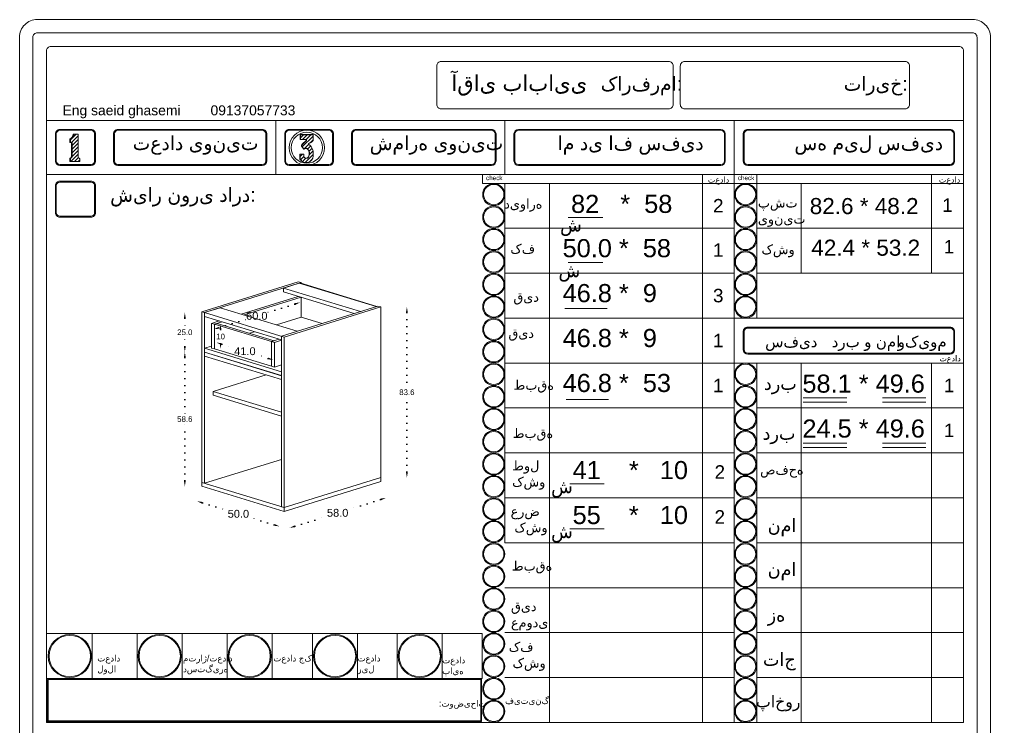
# Model space of a CAD drawing. Header units: inches. Extents: x -19 to 1866, y -551 to 977.
# Drawn here: x 889.9 to 1321.9, y 483 to 797.8 of the extents above; entities that cross this region are included whole.
import ezdxf

# ---------------------------------------------------------------- set-up
doc = ezdxf.new("R2010")
doc.units = ezdxf.units.IN
doc.header["$MEASUREMENT"] = 0
doc.linetypes.add('ACAD_ISO07W100', pattern=[3, 0, -3])
doc.styles.get("Standard").update_dxf_attribs({"font": 'arial.ttf'})
doc.dimstyles.new('Copy of Standard', dxfattribs={"dimtxt": 2.5, "dimasz": 2.5, "dimexe": 0.18, "dimexo": 0.0625, "dimgap": 0.09, "dimtad": 0, "dimtih": 1, "dimtoh": 1, "dimdec": 1, "dimzin": 0, "dimdsep": 46, "dimtxsty": 'Standard', "dimcen": 0.09, "dimse1": 1, "dimse2": 1, "dimadec": 0, "dimazin": 0, "dimtfac": 1, "dimtdec": 1, "dimtix": 1, "dimtofl": 0, "dimtmove": 0, "dimatfit": 3, "dimfxl": 1, "dimtolj": 1, "dimtzin": 0, "dimarcsym": 0})
doc.dimstyles.get("Standard").update_dxf_attribs({"dimtxt": 3.5, "dimasz": 2.5, "dimexe": 0.18, "dimexo": 0.0625, "dimgap": 0.09, "dimtad": 0, "dimtih": 1, "dimtoh": 1, "dimdec": 1, "dimzin": 0, "dimdsep": 46, "dimtxsty": 'Standard', "dimcen": 0.09, "dimse1": 1, "dimse2": 1, "dimadec": 0, "dimazin": 0, "dimtfac": 1, "dimtdec": 1, "dimtix": 1, "dimtofl": 0, "dimtmove": 0, "dimatfit": 3, "dimfxl": 1, "dimtolj": 1, "dimtzin": 0, "dimarcsym": 0})

# ---------------------------------------------------------------- blocks, each defined once
blk = doc.blocks.new('*D68')
at = {"color": 0, "linetype": 'ACAD_ISO07W100', "lineweight": -2, "transparency": 16777216}
for p, q in [((1062.27, 667.35), (1062.27, 633.23)), ((1062.27, 596.38), (1062.27, 630.5))]:
    blk.add_line(p, q, dxfattribs=at)
at = {"color": 0, "transparency": 16777216}
for points in [[(1061.86, 667.35), (1062.69, 667.35), (1062.27, 669.85)], [(1061.86, 596.38), (1062.69, 596.38), (1062.27, 593.88)]]:
    blk.add_solid(points, dxfattribs=at)
at = {"layer": 'Defpoints', "color": 0, "transparency": 16777216}
for p in [(1050.65, 669.85), (1062.27, 669.85), (1050.65, 593.88)]:
    blk.add_point(p, dxfattribs=at)
at = {"color": 0, "lineweight": 20, "transparency": 16777216, "insert": (1062.27, 631.86), "char_height": 2.5, "attachment_point": 5}
blk.add_mtext('\\A1;83.6', dxfattribs=at)
blk = doc.blocks.new('*D69')
at = {"color": 0, "linetype": 'ACAD_ISO07W100', "lineweight": -2, "transparency": 16777216}
for p, q in [((1050.54, 584.12), (1036.1, 579.62)), ((1012.4, 572.23), (1026.84, 576.73))]:
    blk.add_line(p, q, dxfattribs=at)
at = {"color": 0, "transparency": 16777216}
for points in [[(1050.42, 584.52), (1050.67, 583.73), (1052.93, 584.87)], [(1012.27, 572.63), (1012.52, 571.83), (1010.01, 571.48)]]:
    blk.add_solid(points, dxfattribs=at)
at = {"layer": 'Defpoints', "color": 0, "transparency": 16777216}
for p in [(1050.65, 592.19), (1007.73, 578.81), (1010.01, 571.48)]:
    blk.add_point(p, dxfattribs=at)
at = {"color": 0, "lineweight": 20, "transparency": 16777216, "insert": (1031.47, 578.18), "char_height": 3.5, "attachment_point": 5}
blk.add_mtext('\\A1;58.0', dxfattribs=at)
blk = doc.blocks.new('*D70')
at = {"color": 0, "linetype": 'ACAD_ISO07W100', "lineweight": -2, "transparency": 16777216}
for p, q in [((971.34, 582.64), (982.69, 579.17)), ((1003.3, 572.87), (991.95, 576.34))]:
    blk.add_line(p, q, dxfattribs=at)
at = {"color": 0, "transparency": 16777216}
for points in [[(971.46, 583.03), (971.22, 582.24), (968.95, 583.37)], [(1003.42, 573.27), (1003.18, 572.47), (1005.69, 572.14)]]:
    blk.add_solid(points, dxfattribs=at)
at = {"layer": 'Defpoints', "color": 0, "transparency": 16777216}
for p in [(970.99, 590.03), (968.95, 583.37), (1007.73, 578.81)]:
    blk.add_point(p, dxfattribs=at)
at = {"color": 0, "lineweight": 20, "transparency": 16777216, "insert": (987.32, 577.75), "char_height": 3.5, "attachment_point": 5}
blk.add_mtext('\\A1;50.0', dxfattribs=at)
blk = doc.blocks.new('*D71')
at = {"color": 0, "linetype": 'ACAD_ISO07W100', "lineweight": -2, "transparency": 16777216}
for p, q in [((979.92, 653.27), (985.52, 651.55)), ((1000.52, 646.97), (994.92, 648.68))]:
    blk.add_line(p, q, dxfattribs=at)
at = {"color": 0, "transparency": 16777216}
for points in [[(980.04, 653.66), (979.79, 652.87), (977.52, 654)], [(1000.64, 647.37), (1000.4, 646.57), (1002.91, 646.24)]]:
    blk.add_solid(points, dxfattribs=at)
at = {"layer": 'Defpoints', "color": 0, "transparency": 16777216}
for p in [(976.67, 651.18), (1002.91, 646.24), (1002.05, 643.43)]:
    blk.add_point(p, dxfattribs=at)
at = {"color": 0, "lineweight": 20, "transparency": 16777216, "insert": (990.22, 650.12), "char_height": 3.5, "attachment_point": 5}
blk.add_mtext('\\A1;41.0', dxfattribs=at)
blk = doc.blocks.new('*D72')
at = {"color": 0, "linetype": 'ACAD_ISO07W100', "lineweight": -2, "transparency": 16777216}
for p, q in [((1012.39, 671.13), (1000.15, 667.31)), ((978.63, 660.6), (990.87, 664.42))]:
    blk.add_line(p, q, dxfattribs=at)
at = {"color": 0, "transparency": 16777216}
for points in [[(1012.26, 671.53), (1012.51, 670.73), (1014.78, 671.87)], [(978.5, 661), (978.75, 660.2), (976.24, 659.86)]]:
    blk.add_solid(points, dxfattribs=at)
at = {"layer": 'Defpoints', "color": 0, "transparency": 16777216}
for p in [(1013.94, 674.56), (975.4, 662.54), (976.24, 659.86)]:
    blk.add_point(p, dxfattribs=at)
at = {"color": 0, "lineweight": 20, "transparency": 16777216, "insert": (995.51, 665.87), "char_height": 3.5, "attachment_point": 5}
blk.add_mtext('\\A1;60.0', dxfattribs=at)
blk = doc.blocks.new('*D73')
at = {"color": 0, "linetype": 'ACAD_ISO07W100', "lineweight": -2, "transparency": 16777216}
for p, q in [((963.49, 664.8), (963.49, 659.91)), ((963.49, 652.29), (963.49, 657.18))]:
    blk.add_line(p, q, dxfattribs=at)
at = {"color": 0, "transparency": 16777216}
for points in [[(963.07, 664.8), (963.91, 664.8), (963.49, 667.3)], [(963.07, 652.29), (963.91, 652.29), (963.49, 649.79)]]:
    blk.add_solid(points, dxfattribs=at)
at = {"layer": 'Defpoints', "color": 0, "transparency": 16777216}
for p in [(972.25, 667.3), (963.49, 649.79), (972.25, 649.79)]:
    blk.add_point(p, dxfattribs=at)
at = {"color": 0, "lineweight": 20, "transparency": 16777216, "insert": (963.49, 658.55), "char_height": 2.5, "attachment_point": 5}
blk.add_mtext('\\A1;25.0', dxfattribs=at)
blk = doc.blocks.new('*D74')
at = {"color": 0, "linetype": 'ACAD_ISO07W100', "lineweight": -2, "transparency": 16777216}
for p, q in [((963.49, 647.29), (963.49, 621.28)), ((963.49, 592.53), (963.49, 618.54))]:
    blk.add_line(p, q, dxfattribs=at)
at = {"color": 0, "transparency": 16777216}
for points in [[(963.07, 647.29), (963.91, 647.29), (963.49, 649.79)], [(963.07, 592.53), (963.91, 592.53), (963.49, 590.03)]]:
    blk.add_solid(points, dxfattribs=at)
at = {"layer": 'Defpoints', "color": 0, "transparency": 16777216}
for p in [(972.25, 649.79), (963.49, 590.03), (970.99, 590.03)]:
    blk.add_point(p, dxfattribs=at)
at = {"color": 0, "lineweight": 20, "transparency": 16777216, "insert": (963.49, 619.91), "char_height": 2.5, "attachment_point": 5}
blk.add_mtext('\\A1;58.6', dxfattribs=at)
blk = doc.blocks.new('*D75')
at = {"color": 0, "linetype": 'ACAD_ISO07W100', "lineweight": -2, "transparency": 16777216}
for p, q in [((979.39, 659.66), (979.39, 658.04)), ((979.39, 653.68), (979.39, 655.3))]:
    blk.add_line(p, q, dxfattribs=at)
at = {"color": 0, "transparency": 16777216}
for points in [[(978.97, 659.66), (979.8, 659.66), (979.39, 662.16)], [(978.97, 653.68), (979.8, 653.68), (979.39, 651.18)]]:
    blk.add_solid(points, dxfattribs=at)
at = {"layer": 'Defpoints', "color": 0, "transparency": 16777216}
for p in [(976.67, 662.16), (979.39, 662.16), (976.67, 651.18)]:
    blk.add_point(p, dxfattribs=at)
at = {"color": 0, "lineweight": 20, "transparency": 16777216, "insert": (979.39, 656.67), "char_height": 2.5, "attachment_point": 5}
blk.add_mtext('\\A1;10', dxfattribs=at)

msp = doc.modelspace()

# ---------------------------------------------------------------- hatches: boundary and pattern name
at = {"lineweight": 20}
h = msp.add_hatch(dxfattribs=at)
h.set_pattern_fill('ANSI31', color=256, scale=9.218651)
h.set_pattern_definition([(45, (166.7576, 1285.7692), (-0.8148213, 0.8148213), [])])
h.paths.add_polyline_path([(916.52, 736.02), (916.43, 736.06), (916.35, 736.11), (916.27, 736.18), (916.2, 736.25), (916.14, 736.33), (916.09, 736.42), (916.05, 736.51), (916.02, 736.6), (916, 736.7), (916, 736.8), (916, 746.73), (914.13, 746.73), (914.11, 746.49), (914.06, 746.27), (913.99, 746.04), (913.9, 745.83), (913.8, 745.62), (913.68, 745.42), (913.54, 745.23), (913.38, 745.06), (913.21, 744.89), (913.03, 744.75), (912.84, 744.62), (912.63, 744.51), (912.63, 743.1), (913.04, 743.1), (913.34, 743.08), (913.34, 736.84), (913.33, 736.74), (913.31, 736.65), (913.28, 736.56), (913.23, 736.47), (913.18, 736.39), (913.12, 736.31), (913.06, 736.24), (912.98, 736.18), (912.9, 736.12), (912.81, 736.08), (912.72, 736.04), (912.63, 736.01), (912.63, 734.59), (916.72, 734.59), (916.72, 735.97), (916.62, 735.99)])
h = msp.add_hatch(dxfattribs=at)
h.set_pattern_fill('ANSI31', color=256, scale=9.218651)
h.set_pattern_definition([(45, (306.0192, 1286.1322), (-0.8148213, 0.8148213), [])])
h.paths.add_polyline_path([(1020.57, 746.51), (1015.01, 746.51), (1015.01, 744.36), (1017.44, 744.36), (1017.57, 744.32), (1017.57, 743.95), (1015.85, 742.22), (1015.74, 742.1), (1015.7, 742.03), (1015.66, 741.96), (1015.62, 741.89), (1015.59, 741.81), (1015.56, 741.73), (1015.54, 741.65), (1015.52, 741.57), (1015.51, 741.41), (1015.51, 741.33), (1016.52, 740.15), (1016.55, 740.18), (1016.68, 740.28), (1016.82, 740.35), (1016.96, 740.4), (1017.11, 740.43), (1017.27, 740.45), (1017.4, 740.45), (1017.56, 740.43), (1017.71, 740.4), (1017.85, 740.35), (1017.99, 740.28), (1018.11, 740.19), (1018.23, 740.08), (1018.41, 739.85), (1018.58, 739.6), (1018.71, 739.34), (1018.82, 739.06), (1018.9, 738.77), (1018.94, 738.48), (1018.96, 738.18), (1018.95, 737.88), (1018.9, 737.59), (1018.83, 737.3), (1018.72, 737.02), (1018.59, 736.76), (1018.49, 736.56), (1018.36, 736.39), (1018.19, 736.25), (1018, 736.14), (1017.88, 736.1), (1017.67, 736.03), (1017.45, 736.01), (1017.23, 736.03), (1017.02, 736.1), (1016.82, 736.2), (1016.66, 736.35), (1016.52, 736.52), (1016.43, 736.72), (1016.43, 737.83), (1014.74, 737.83), (1014.74, 736.03), (1014.86, 735.75), (1015.01, 735.48), (1015.18, 735.23), (1015.38, 735), (1015.61, 734.79), (1015.85, 734.61), (1016.11, 734.45), (1016.39, 734.31), (1016.67, 734.21), (1016.97, 734.14), (1017.27, 734.1), (1017.58, 734.09), (1017.94, 734.12), (1018.31, 734.19), (1018.66, 734.3), (1018.92, 734.42), (1019.2, 734.59), (1019.49, 734.81), (1019.76, 735.07), (1019.99, 735.36), (1020.2, 735.67), (1020.36, 736.01), (1020.49, 736.36), (1020.57, 736.72), (1020.57, 738.61), (1020.56, 738.97), (1020.51, 739.33), (1020.43, 739.68), (1020.33, 740.03), (1020.19, 740.37), (1020.02, 740.69), (1019.83, 741), (1019.62, 741.29), (1019.37, 741.56), (1019.11, 741.81), (1018.83, 742.04), (1018.52, 742.24), (1018.52, 742.61), (1018.72, 742.67), (1018.92, 742.75), (1019.11, 742.83), (1019.29, 742.93), (1019.47, 743.03), (1019.65, 743.14), (1019.82, 743.26), (1019.99, 743.39), (1020.14, 743.53), (1020.29, 743.68), (1020.44, 743.83), (1020.57, 743.99)])

# ---------------------------------------------------------------- linework, layer by layer
for p, q in [((901.91, 484.87), (901.91, 783.84)), ((1309.91, 752.87), (901.91, 752.87)), ((901.91, 484.87), (901.91, 752.87)), ((1309.91, 752.87), (901.91, 752.87)), ((901.91, 573.88), (901.91, 752.87)), ((1003.91, 728.87), (1003.91, 752.87)), ((1105.91, 728.87), (1105.91, 752.87)), ((1105.91, 752.87), (1105.91, 732.87)), ((1207.91, 728.87), (1207.91, 752.87)), ((1309.91, 752.87), (1309.91, 484.87)), ((921.76, 748.87), (907.91, 748.87)), ((997.91, 748.87), (933.76, 748.87)), ((1027.62, 748.87), (1009.91, 748.87)), ((1099.91, 748.87), (1039.62, 748.87)), ((1201.91, 748.87), (1111.91, 748.87)), ((1303.91, 748.87), (1213.91, 748.87)), ((905.91, 734.87), (905.91, 746.87)), ((912.63, 744.51), (912.63, 743.1)), ((923.76, 746.87), (923.76, 734.87)), ((931.76, 734.87), (931.76, 746.87)), ((999.91, 734.87), (999.91, 746.87)), ((1007.91, 746.87), (1007.91, 734.87)), ((1014.85, 746.57), (1014.85, 744.36)), ((1014.85, 744.36), (1015.01, 744.36)), ((1015.01, 746.51), (1015.01, 744.36)), ((1015.01, 744.36), (1017.44, 744.36)), ((1017.44, 744.36), (1017.57, 744.32)), ((1017.57, 744.32), (1017.57, 743.95)), ((1029.62, 734.87), (1029.62, 746.87)), ((1037.62, 734.87), (1037.62, 746.87)), ((1101.91, 746.87), (1101.91, 734.87)), ((1109.91, 734.87), (1109.91, 746.87)), ((1203.91, 746.87), (1203.91, 734.87)), ((1211.91, 734.87), (1211.91, 746.87)), ((1305.91, 734.87), (1305.91, 746.87)), ((912.63, 734.59), (916.72, 734.59)), ((1017.88, 736.1), (1017.67, 736.03)), ((907.91, 732.87), (921.76, 732.87)), ((997.91, 732.87), (933.76, 732.87)), ((1009.91, 732.87), (1027.62, 732.87)), ((1099.91, 732.87), (1039.62, 732.87)), ((1111.91, 732.87), (1201.91, 732.87)), ((1213.91, 732.87), (1303.91, 732.87)), ((1309.91, 732.87), (1309.91, 484.87)), ((901.91, 728.87), (1309.91, 728.87)), ((901.91, 728.87), (1309.91, 728.87)), ((1095.91, 728.87), (1095.91, 724.87)), ((1193.74, 484.87), (1193.74, 728.87)), ((1207.91, 728.87), (1207.91, 704.87)), ((1217.91, 728.87), (1217.91, 704.87)), ((1295.69, 684.87), (1295.69, 728.87)), ((1095.91, 724.87), (1309.91, 724.87)), ((1105.91, 568.87), (1105.91, 724.87)), ((1105.91, 564.87), (1105.91, 724.87)), ((1105.91, 724.87), (1105.91, 704.87)), ((1105.91, 724.87), (1105.91, 704.87)), ((1125.72, 724.87), (1125.72, 484.87)), ((1207.91, 568.87), (1207.91, 724.87)), ((1207.91, 484.87), (1207.91, 724.87)), ((1217.91, 684.87), (1217.91, 724.87)), ((1217.91, 664.87), (1217.91, 724.87)), ((1217.91, 664.87), (1217.91, 724.87)), ((1217.91, 724.87), (1217.91, 704.87)), ((1237.72, 724.87), (1237.72, 684.87)), ((1134.07, 709.62), (1149.4, 709.62)), ((1105.91, 704.87), (1207.91, 704.87)), ((1217.91, 704.87), (1309.91, 704.87)), ((1134.07, 689.62), (1149.4, 689.62)), ((1105.91, 684.87), (1207.91, 684.87)), ((1309.91, 684.87), (1217.91, 684.87)), ((1309.91, 684.87), (1289.91, 684.87)), ((1132.57, 669.12), (1151.41, 669.12)), ((1105.91, 664.87), (1309.91, 664.87)), ((1211.91, 650.87), (1211.91, 658.87)), ((1303.91, 660.87), (1213.91, 660.87)), ((1305.91, 658.87), (1305.91, 650.87)), ((1303.91, 648.87), (1213.91, 648.87)), ((1105.91, 644.87), (1207.91, 644.87)), ((1309.91, 644.87), (1207.91, 644.87)), ((1217.91, 544.87), (1217.91, 644.87)), ((1217.91, 568.87), (1217.91, 644.87)), ((1217.91, 564.87), (1217.91, 644.87)), ((1237.72, 644.87), (1237.72, 544.87)), ((1295.69, 644.87), (1295.69, 484.87)), ((1133.07, 628.62), (1151.91, 628.62)), ((1238.61, 629.46), (1257.94, 629.46)), ((1238.61, 627.44), (1257.94, 627.44)), ((1273.78, 629.46), (1293.12, 629.46)), ((1273.78, 627.44), (1293.12, 627.44)), ((1105.91, 624.87), (1207.91, 624.87)), ((1105.91, 624.87), (1125.72, 624.87)), ((1105.91, 624.87), (1207.91, 624.87)), ((1174.43, 624.87), (1207.91, 624.87)), ((1217.91, 624.87), (1309.91, 624.87)), ((1217.91, 524.87), (1217.91, 624.87)), ((1237.72, 624.87), (1237.72, 524.87)), ((1238.61, 609.26), (1257.94, 609.26)), ((1273.78, 609.26), (1293.12, 609.26)), ((1105.91, 604.87), (1125.72, 604.87)), ((1105.91, 604.87), (1207.91, 604.87)), ((1217.91, 604.87), (1309.91, 604.87)), ((1217.91, 604.87), (1309.91, 604.87)), ((1217.91, 504.87), (1217.91, 604.87)), ((1237.72, 604.87), (1237.72, 504.87)), ((1238.61, 607.25), (1257.94, 607.25)), ((1273.78, 607.25), (1293.12, 607.25)), ((1134.76, 591.1), (1150.09, 591.1)), ((1105.91, 584.87), (1207.91, 584.87)), ((1217.91, 584.87), (1217.91, 564.87)), ((1217.91, 584.87), (1309.91, 584.87)), ((1217.91, 484.87), (1217.91, 584.87)), ((1237.72, 584.87), (1237.72, 484.87)), ((1134.76, 571.1), (1150.09, 571.1)), ((1105.91, 564.87), (1207.91, 564.87)), ((1193.74, 564.87), (1207.91, 564.87)), ((1217.91, 564.87), (1309.91, 564.87)), ((1217.91, 564.87), (1217.91, 544.87)), ((1105.91, 544.87), (1207.91, 544.87)), ((1193.74, 544.87), (1207.91, 544.87)), ((1217.91, 544.87), (1309.91, 544.87)), ((1217.91, 544.87), (1309.91, 544.87)), ((1217.91, 544.87), (1217.91, 524.87)), ((902.31, 524.47), (1095.69, 524.47)), ((922.31, 524.47), (922.31, 504.47)), ((942.31, 524.47), (942.31, 504.47)), ((962.31, 524.47), (962.31, 504.47)), ((982.31, 524.47), (982.31, 504.47)), ((1002.31, 524.47), (1002.31, 504.47)), ((1020.3, 524.47), (1020.3, 504.47)), ((1040.3, 524.47), (1040.3, 504.47)), ((1057.98, 524.47), (1057.98, 504.47)), ((1077.98, 524.47), (1077.98, 504.47)), ((1095.69, 524.47), (1095.69, 504.47)), ((1105.91, 524.87), (1207.91, 524.87)), ((1105.91, 524.87), (1207.91, 524.87)), ((1193.74, 524.87), (1207.91, 524.87)), ((1217.91, 524.87), (1309.91, 524.87)), ((1217.91, 524.87), (1309.91, 524.87)), ((1217.91, 524.87), (1217.91, 504.87)), ((902.31, 504.47), (1095.69, 504.47)), ((1105.91, 504.87), (1207.91, 504.87)), ((1105.91, 504.87), (1207.91, 504.87)), ((1193.74, 504.87), (1207.91, 504.87)), ((1217.91, 504.87), (1309.91, 504.87)), ((1217.91, 504.87), (1309.91, 504.87)), ((1217.91, 504.87), (1217.91, 484.87)), ((1095.91, 484.87), (901.91, 484.87)), ((1095.91, 484.87), (901.91, 484.87)), ((1095.91, 484.87), (901.91, 484.87)), ((1095.91, 484.87), (1207.91, 484.87)), ((1095.91, 484.87), (1309.91, 484.87)), ((1095.91, 484.87), (1207.91, 484.87)), ((1095.91, 484.87), (1309.91, 484.87)), ((1095.91, 484.87), (1207.91, 484.87)), ((1095.91, 484.87), (1309.91, 484.87))]:
    msp.add_line(p, q, dxfattribs=at)
at = {"linetype": 'Continuous', "lineweight": 20, "extrusion": (4.44089e-16, 0.951168, 0.308672)}
for p, q in [((970.99, 667.69), (1013.91, 681.07)), ((1015.17, 680.69), (972.25, 667.3)), ((1007.37, 678.25), (1014.39, 680.44)), ((1007.37, 678.25), (1007.37, 676.57)), ((1041.58, 667.8), (1007.37, 678.25)), ((1013.91, 681.07), (1015.17, 680.69)), ((1014.39, 680.44), (1014.62, 680.52)), ((1014.39, 680.44), (1048.61, 669.99)), ((1048.61, 669.99), (1014.39, 680.44)), ((1014.62, 680.52), (1048.84, 670.06)), ((1015.17, 680.69), (1015.17, 680.35)), ((988.58, 666.65), (1013.94, 674.56)), ((1015.2, 674.17), (989.84, 666.27)), ((1007.37, 676.57), (1038.85, 666.95)), ((1015.21, 674.17), (1015.21, 665.31)), ((1006.47, 656.85), (1049.39, 670.23)), ((1050.65, 669.85), (1007.73, 656.46)), ((1049.39, 670.23), (1050.65, 669.85)), ((1050.65, 669.85), (1050.65, 593.88)), ((972.25, 667.3), (970.99, 667.69)), ((970.99, 667.69), (970.99, 591.72)), ((972.25, 667.3), (979.27, 669.49)), ((1007.73, 656.46), (972.25, 667.3)), ((972.25, 667.3), (972.25, 665.62)), ((972.25, 667.3), (972.25, 591.34)), ((972.25, 665.62), (1006.47, 655.16)), ((979.27, 669.49), (1013.49, 659.04)), ((1004.2, 661.88), (1015.21, 665.31)), ((1015.21, 665.31), (1024.51, 662.48)), ((975.4, 662.54), (978.82, 663.61)), ((976.67, 662.16), (975.4, 662.54)), ((975.4, 651.57), (975.4, 662.54)), ((980.08, 663.22), (976.67, 662.16)), ((976.67, 662.16), (977.91, 662.55)), ((1002.05, 654.4), (976.67, 662.16)), ((976.67, 662.16), (976.67, 651.18)), ((976.67, 662.16), (976.67, 651.18)), ((977.91, 662.55), (1003.3, 654.79)), ((992.27, 658.16), (994.44, 658.84)), ((1006.47, 580.88), (1006.47, 656.85)), ((972.25, 651.48), (975.4, 652.46)), ((1002.05, 654.4), (1005.47, 655.47)), ((1003.3, 654.79), (1002.05, 654.4)), ((1003.31, 654.01), (1002.05, 654.4)), ((1002.05, 643.43), (1002.05, 654.4)), ((1002.05, 654.4), (1002.05, 643.43)), ((1006.47, 655), (1003.31, 654.01)), ((1003.31, 654.01), (1003.31, 643.04)), ((1006.47, 655.16), (1006.47, 641.02)), ((1007.73, 656.46), (1007.73, 580.5)), ((1007.73, 640.64), (1007.73, 654.78)), ((1007.73, 654.78), (1007.73, 640.64)), ((1006.47, 641.02), (972.25, 651.48)), ((972.25, 651.48), (972.25, 649.79)), ((972.25, 649.79), (1006.47, 639.33)), ((972.25, 649.67), (972.45, 649.73)), ((1006.47, 639.21), (972.25, 649.67)), ((972.25, 649.67), (972.25, 647.98)), ((976.67, 651.18), (975.4, 651.57)), ((976.67, 651.18), (1002.05, 643.43)), ((972.25, 647.98), (1006.47, 637.53)), ((1006.47, 644.03), (1003.31, 643.04)), ((999.74, 639.58), (976.15, 632.22)), ((1003.31, 643.04), (1002.05, 643.43)), ((976.15, 632.22), (1006.47, 622.96)), ((976.15, 630.54), (976.15, 632.22)), ((1006.47, 621.27), (976.15, 630.54)), ((972.25, 591.34), (1006.47, 602.01)), ((1007.73, 580.5), (1050.65, 593.88)), ((1007.73, 580.5), (1050.65, 593.88)), ((1050.65, 592.19), (1007.73, 578.81)), ((1050.65, 593.88), (1050.65, 592.19)), ((970.99, 591.72), (972.25, 591.34)), ((1007.73, 580.5), (970.99, 591.72)), ((970.99, 591.72), (970.99, 590.03)), ((970.99, 590.03), (1007.73, 578.81)), ((1007.73, 580.5), (1006.47, 580.88)), ((1007.73, 578.81), (1007.73, 580.5))]:
    msp.add_line(p, q, dxfattribs=at)
at = {"lineweight": 20}
for points in [[(897.91, 191.84), (1313.91, 191.84, 0.414214), (1321.91, 199.84), (1321.91, 789.84, 0.414214), (1313.91, 797.84), (897.91, 797.84, 0.414214), (889.91, 789.84), (889.91, 199.84, 0.414214)], [(897.91, 197.84), (1313.91, 197.84, 0.414214), (1315.91, 199.84), (1315.91, 789.84, 0.414214), (1313.91, 791.84), (897.91, 791.84, 0.414214), (895.91, 789.84), (895.91, 199.84, 0.414214)], [(1180.76, 777.08, 0.414214), (1178.76, 779.08), (1077.52, 779.08, 0.414214), (1075.52, 777.08), (1075.52, 760.05, 0.414214), (1077.52, 758.05), (1178.76, 758.05, 0.414214), (1180.76, 760.05)], [(1185.9, 758.05), (1283.9, 758.05, 0.414214), (1285.9, 760.05), (1285.9, 777.08, 0.414214), (1283.9, 779.08), (1185.9, 779.08, 0.414214), (1183.9, 777.08), (1183.9, 760.05, 0.414214)], [(1285.9, 777.08, 0.414214), (1283.9, 779.08), (1185.9, 779.08, 0.414214), (1183.9, 777.08), (1183.9, 760.05, 0.414214), (1185.9, 758.05), (1283.9, 758.05, 0.414214), (1285.9, 760.05)], [(923.76, 746.87, 0.414214), (921.76, 748.87), (907.91, 748.87, 0.414214), (905.91, 746.87), (905.91, 734.87, 0.414214), (907.91, 732.87), (921.76, 732.87, 0.414214), (923.76, 734.87)], [(923.36, 746.87, 0.414214), (921.76, 748.47), (907.91, 748.47, 0.414214), (906.31, 746.87), (906.31, 734.87, 0.414214), (907.91, 733.27), (921.76, 733.27, 0.414214), (923.36, 734.87)], [(999.91, 746.87, 0.414214), (997.91, 748.87), (933.76, 748.87, 0.414214), (931.76, 746.87), (931.76, 734.87, 0.414214), (933.76, 732.87), (997.91, 732.87, 0.414214), (999.91, 734.87)], [(999.51, 746.87, 0.414214), (997.91, 748.47), (933.76, 748.47, 0.414214), (932.16, 746.87), (932.16, 734.87, 0.414214), (933.76, 733.27), (997.91, 733.27, 0.414214), (999.51, 734.87)], [(1029.62, 746.87, 0.414214), (1027.62, 748.87), (1009.91, 748.87, 0.414214), (1007.91, 746.87), (1007.91, 734.87, 0.414214), (1009.91, 732.87), (1027.62, 732.87, 0.414214), (1029.62, 734.87)], [(1029.22, 746.87, 0.414214), (1027.62, 748.47), (1009.91, 748.47, 0.414214), (1008.31, 746.87), (1008.31, 734.87, 0.414214), (1009.91, 733.27), (1027.62, 733.27, 0.414214), (1029.22, 734.87)], [(1101.91, 746.87, 0.414214), (1099.91, 748.87), (1039.62, 748.87, 0.414214), (1037.62, 746.87), (1037.62, 734.87, 0.414214), (1039.62, 732.87), (1099.91, 732.87, 0.414214), (1101.91, 734.87)], [(1101.51, 746.87, 0.414214), (1099.91, 748.47), (1039.62, 748.47, 0.414214), (1038.02, 746.87), (1038.02, 734.87, 0.414214), (1039.62, 733.27), (1099.91, 733.27, 0.414214), (1101.51, 734.87)], [(1203.51, 746.87, 0.414214), (1201.91, 748.47), (1111.91, 748.47, 0.414214), (1110.31, 746.87), (1110.31, 734.87, 0.414214), (1111.91, 733.27), (1201.91, 733.27, 0.414214), (1203.51, 734.87)], [(1305.91, 746.87, 0.414214), (1303.91, 748.87), (1213.91, 748.87, 0.414214), (1211.91, 746.87), (1211.91, 734.87, 0.414214), (1213.91, 732.87), (1303.91, 732.87, 0.414214), (1305.91, 734.87)], [(1305.51, 746.87, 0.414214), (1303.91, 748.47), (1213.91, 748.47, 0.414214), (1212.31, 746.87), (1212.31, 734.87, 0.414214), (1213.91, 733.27), (1303.91, 733.27, 0.414214), (1305.51, 734.87)], [(923.76, 723.83, 0.414214), (921.76, 725.83), (907.91, 725.83, 0.414214), (905.91, 723.83), (905.91, 711.83, 0.414214), (907.91, 709.83), (921.76, 709.83, 0.414214), (923.76, 711.83)], [(923.76, 723.83, 0.414214), (921.76, 725.83), (907.91, 725.83, 0.414214), (905.91, 723.83), (905.91, 711.83, 0.414214), (907.91, 709.83), (921.76, 709.83, 0.414214), (923.76, 711.83)], [(923.36, 723.83, 0.414214), (921.76, 725.43), (907.91, 725.43, 0.414214), (906.31, 723.83), (906.31, 711.83, 0.414214), (907.91, 710.23), (921.76, 710.23, 0.414214), (923.36, 711.83)], [(923.36, 723.83, 0.414214), (921.76, 725.43), (907.91, 725.43, 0.414214), (906.31, 723.83), (906.31, 711.83, 0.414214), (907.91, 710.23), (921.76, 710.23, 0.414214), (923.36, 711.83)], [(1305.91, 658.87, 0.414214), (1303.91, 660.87), (1213.91, 660.87, 0.414214), (1211.91, 658.87), (1211.91, 650.87, 0.414214), (1213.91, 648.87), (1303.91, 648.87, 0.414214), (1305.91, 650.87)], [(1305.51, 658.87, 0.414214), (1303.91, 660.47), (1213.91, 660.47, 0.414214), (1212.31, 658.87), (1212.31, 650.87, 0.414214), (1213.91, 649.27), (1303.91, 649.27, 0.414214), (1305.51, 650.87)]]:
    msp.add_lwpolyline(points, format="xyb", close=True, dxfattribs=at)
for points in [[(1309.91, 585.81), (1309.91, 783.84, 0.414214), (1307.91, 785.84), (903.91, 785.84, 0.414214), (901.91, 783.84), (901.91, 585.81)], [(1180.76, 777.08, 0.414214), (1178.76, 779.08), (1077.52, 779.08, 0.414214), (1075.52, 777.08), (1075.52, 760.05, 0.414214), (1077.52, 758.05), (1178.76, 758.05, 0.414214), (1180.76, 760.05), (1180.76, 777.08)]]:
    msp.add_lwpolyline(points, format="xyb", dxfattribs=at)
for points in [[(912.31, 734.52), (916.72, 734.52), (916.72, 734.59), (916.72, 735.97), (916.62, 735.99), (916.52, 736.02), (916.43, 736.06), (916.35, 736.11), (916.27, 736.18), (916.2, 736.25), (916.14, 736.33), (916.09, 736.42), (916.05, 736.51), (916.02, 736.6), (916, 736.7), (916, 736.8), (916, 746.73), (916, 746.78), (913.83, 746.78), (913.8, 746.55), (913.76, 746.32), (913.69, 746.09), (913.6, 745.87), (913.5, 745.66), (913.37, 745.46), (913.23, 745.27), (913.07, 745.1), (912.9, 744.93), (912.72, 744.79), (912.52, 744.66), (912.31, 744.55), (912.31, 743.1), (912.63, 743.1), (913.04, 743.1), (913.04, 736.8), (913.02, 736.7), (913, 736.61), (912.97, 736.52), (912.92, 736.43), (912.87, 736.34), (912.81, 736.27), (912.74, 736.19), (912.67, 736.13), (912.59, 736.08), (912.5, 736.03), (912.41, 735.99), (912.31, 735.97), (912.31, 734.52), (912.63, 734.59), (912.63, 736.01), (912.72, 736.04), (912.81, 736.08), (912.9, 736.12), (912.98, 736.18), (913.06, 736.24), (913.12, 736.31), (913.18, 736.39), (913.23, 736.47), (913.28, 736.56), (913.31, 736.65), (913.33, 736.74), (913.34, 736.84), (913.34, 743.08), (913.04, 743.1)], [(912.31, 744.55), (912.63, 744.51), (912.84, 744.62), (913.03, 744.75), (913.21, 744.89), (913.38, 745.06), (913.54, 745.23), (913.68, 745.42), (913.8, 745.62), (913.9, 745.83), (913.99, 746.04), (914.06, 746.27), (914.11, 746.49), (914.13, 746.73)], [(913.83, 746.78), (914.13, 746.73), (916, 746.73)], [(1017.44, 743.99), (1015.7, 742.24), (1015.59, 742.11), (1015.55, 742.04), (1015.51, 741.97), (1015.47, 741.9), (1015.44, 741.82), (1015.41, 741.74), (1015.39, 741.66), (1015.37, 741.58), (1015.36, 741.42), (1015.36, 741.34), (1016.44, 740.08), (1016.52, 740.15), (1016.55, 740.18), (1016.68, 740.28), (1016.82, 740.35), (1016.96, 740.4), (1017.11, 740.43), (1017.27, 740.45)], [(1017.44, 744.36), (1017.44, 743.99), (1017.57, 743.95), (1015.85, 742.22), (1015.74, 742.1), (1015.7, 742.03), (1015.66, 741.96), (1015.62, 741.89), (1015.59, 741.81), (1015.56, 741.73), (1015.54, 741.65), (1015.52, 741.57), (1015.51, 741.41), (1015.51, 741.33), (1016.52, 740.15)], [(1019.49, 734.81), (1019.76, 735.07), (1019.99, 735.36), (1020.2, 735.67), (1020.36, 736.01), (1020.49, 736.36), (1020.57, 736.72), (1020.57, 738.61), (1020.56, 738.97), (1020.51, 739.33), (1020.43, 739.68), (1020.33, 740.03), (1020.19, 740.37), (1020.02, 740.69), (1019.83, 741), (1019.62, 741.29), (1019.37, 741.56), (1019.11, 741.81), (1018.83, 742.04), (1018.52, 742.24), (1018.52, 742.61), (1018.72, 742.67), (1018.92, 742.75), (1019.11, 742.83), (1019.29, 742.93), (1019.47, 743.03), (1019.65, 743.14), (1019.82, 743.26), (1019.99, 743.39), (1020.14, 743.53), (1020.29, 743.68), (1020.44, 743.83), (1020.57, 743.99), (1020.57, 746.51)], [(1017.67, 736.03), (1017.45, 736.01), (1017.23, 736.03), (1017.02, 736.1), (1016.82, 736.2), (1016.66, 736.35), (1016.52, 736.52), (1016.43, 736.72), (1016.43, 737.83), (1014.74, 737.83), (1014.58, 737.83), (1014.58, 735.98), (1014.7, 735.7), (1014.85, 735.43), (1015.03, 735.18), (1015.23, 734.95), (1015.46, 734.73), (1015.7, 734.55), (1015.96, 734.39), (1016.24, 734.25), (1016.53, 734.15), (1016.83, 734.08), (1017.14, 734.04), (1017.45, 734.02), (1017.82, 734.06), (1018.18, 734.13), (1018.54, 734.24), (1018.88, 734.4), (1018.92, 734.42), (1019.2, 734.59), (1019.49, 734.81)], [(1014.74, 737.83), (1014.74, 736.03), (1014.86, 735.75), (1015.01, 735.48), (1015.18, 735.23), (1015.38, 735), (1015.61, 734.79), (1015.85, 734.61), (1016.11, 734.45), (1016.39, 734.31), (1016.67, 734.21), (1016.97, 734.14), (1017.27, 734.1), (1017.58, 734.09), (1017.94, 734.12), (1018.31, 734.19), (1018.66, 734.3), (1018.92, 734.42)]]:
    msp.add_lwpolyline(points, dxfattribs=at)
for points in [[(1015.01, 746.51), (1020.57, 746.51), (1020.57, 746.57), (1014.85, 746.57)], [(1017.56, 740.43), (1017.4, 740.45), (1017.27, 740.45), (1017.43, 740.43), (1017.58, 740.4), (1017.72, 740.35), (1017.86, 740.28), (1017.99, 740.18), (1018.1, 740.08), (1018.29, 739.84), (1018.45, 739.59), (1018.59, 739.32), (1018.7, 739.04), (1018.78, 738.75), (1018.83, 738.46), (1018.84, 738.16), (1018.83, 737.86), (1018.78, 737.56), (1018.71, 737.27), (1018.6, 736.99), (1018.46, 736.72), (1018.37, 736.52), (1018.23, 736.35), (1018.07, 736.2), (1017.88, 736.1), (1018, 736.14), (1018.19, 736.25), (1018.36, 736.39), (1018.49, 736.56), (1018.59, 736.76), (1018.72, 737.02), (1018.83, 737.3), (1018.9, 737.59), (1018.95, 737.88), (1018.96, 738.18), (1018.94, 738.48), (1018.9, 738.77), (1018.82, 739.06), (1018.71, 739.34), (1018.58, 739.6), (1018.41, 739.85), (1018.23, 740.08), (1018.11, 740.19), (1017.99, 740.28), (1017.85, 740.35), (1017.71, 740.4)], [(901.91, 728.87), (1309.91, 728.87), (1309.91, 484.87), (901.91, 484.87)], [(1095.51, 504.47), (902.31, 504.47), (902.31, 485.27), (1095.51, 485.27)], [(1095.11, 504.07), (902.71, 504.07), (902.71, 485.67), (1095.11, 485.67)]]:
    msp.add_lwpolyline(points, close=True, dxfattribs=at)
for centre, radius in [((1017.77, 740.73), 7.86), ((1017.77, 740.73), 6.94), ((1100.91, 719.87), 4.92), ((1100.91, 719.87), 4.52), ((1212.91, 719.87), 4.92), ((1212.91, 719.87), 4.52), ((1100.91, 709.87), 4.92), ((1100.91, 709.87), 4.52), ((1212.91, 709.87), 4.92), ((1212.91, 709.87), 4.52), ((1100.91, 699.87), 4.92), ((1100.91, 699.87), 4.52), ((1212.91, 699.87), 4.92), ((1212.91, 699.87), 4.52), ((1100.91, 689.87), 4.92), ((1100.91, 689.87), 4.52), ((1212.91, 689.87), 4.92), ((1212.91, 689.87), 4.52), ((1100.91, 679.87), 4.92), ((1100.91, 679.87), 4.52), ((1212.91, 679.87), 4.92), ((1212.91, 679.87), 4.52), ((1100.91, 669.87), 4.92), ((1100.91, 669.87), 4.52), ((1212.91, 669.87), 4.92), ((1212.91, 669.87), 4.52), ((1100.91, 659.87), 4.92), ((1100.91, 659.87), 4.52), ((1100.91, 649.87), 4.92), ((1100.91, 649.87), 4.52), ((1100.91, 639.87), 4.92), ((1100.91, 639.87), 4.52), ((1212.91, 639.87), 4.92), ((1212.91, 639.87), 4.52), ((1100.91, 629.87), 4.92), ((1100.91, 629.87), 4.52), ((1212.91, 629.87), 4.92), ((1212.91, 629.87), 4.52), ((1100.91, 619.87), 4.92), ((1100.91, 619.87), 4.52), ((1212.91, 619.87), 4.92), ((1212.91, 619.87), 4.52), ((1100.91, 609.87), 4.92), ((1100.91, 609.87), 4.52), ((1212.91, 609.87), 4.92), ((1212.91, 609.87), 4.52), ((1100.91, 599.87), 4.92), ((1100.91, 599.87), 4.52), ((1212.91, 599.87), 4.92), ((1212.91, 599.87), 4.52), ((1100.91, 589.87), 4.92), ((1100.91, 589.87), 4.52), ((1212.91, 589.87), 4.92), ((1212.91, 589.87), 4.52), ((1100.91, 579.87), 4.92), ((1100.91, 579.87), 4.52), ((1212.91, 579.87), 4.92), ((1212.91, 579.87), 4.52), ((1100.91, 569.87), 4.92), ((1212.91, 569.87), 4.92), ((1100.91, 569.87), 4.52), ((1212.91, 569.87), 4.52), ((1100.91, 559.87), 4.92), ((1100.91, 559.87), 4.52), ((1212.91, 559.87), 4.92), ((1212.91, 559.87), 4.52), ((1100.91, 549.87), 4.92), ((1100.91, 549.87), 4.52), ((1212.91, 549.87), 4.92), ((1212.91, 549.87), 4.52), ((1100.91, 539.87), 4.92), ((1100.91, 539.87), 4.52), ((1212.91, 539.87), 4.92), ((1212.91, 539.87), 4.52), ((1100.91, 529.87), 4.92), ((1100.91, 529.87), 4.52), ((1212.91, 529.87), 4.92), ((1212.91, 529.87), 4.52), ((912.31, 514.47), 9.6), ((912.31, 514.47), 9.2), ((952.31, 514.47), 9.6), ((952.31, 514.47), 9.2), ((992.31, 514.47), 9.6), ((992.31, 514.47), 9.2), ((1030.3, 514.47), 9.6), ((1030.3, 514.47), 9.2), ((1067.98, 514.47), 9.6), ((1067.98, 514.47), 9.2), ((1100.91, 519.87), 4.92), ((1100.91, 519.87), 4.52), ((1212.91, 519.87), 4.92), ((1212.91, 519.87), 4.52), ((1100.91, 509.87), 4.92), ((1100.91, 509.87), 4.52), ((1212.91, 509.87), 4.92), ((1212.91, 509.87), 4.52), ((1100.91, 499.87), 4.92), ((1100.91, 499.87), 4.52), ((1212.91, 499.87), 4.92), ((1212.91, 499.87), 4.52), ((1100.91, 489.87), 4.92), ((1100.91, 489.87), 4.52), ((1212.91, 489.87), 4.92), ((1212.91, 489.87), 4.52)]:
    msp.add_circle(centre, radius, dxfattribs=at)
for centre, start, end in [((907.91, 746.87), 90, 180), ((921.76, 746.87), 0, 90), ((933.76, 746.87), 90, 180), ((997.91, 746.87), 0, 90), ((1009.91, 746.87), 90, 180), ((1027.62, 746.87), 0, 90), ((1039.62, 746.87), 90, 180), ((1099.91, 746.87), 0, 90), ((1111.91, 746.87), 90, 180), ((1201.91, 746.87), 0, 90), ((1213.91, 746.87), 90, 180), ((1303.91, 746.87), 0, 90), ((907.91, 734.87), 180, 270), ((921.76, 734.87), 270, 0), ((933.76, 734.87), 180, 270), ((997.91, 734.87), 270, 0), ((1009.91, 734.87), 180, 270), ((1027.62, 734.87), 270, 0), ((1039.62, 734.87), 180, 270), ((1099.91, 734.87), 270, 0), ((1111.91, 734.87), 180, 270), ((1201.91, 734.87), 270, 0), ((1213.91, 734.87), 180, 270), ((1303.91, 734.87), 270, 0), ((1213.91, 658.87), 90, 180), ((1303.91, 658.87), 0, 90), ((1213.91, 650.87), 180, 270), ((1303.91, 650.87), 270, 0)]:
    msp.add_arc(centre, 2, start, end, dxfattribs=at)

# ---------------------------------------------------------------- texts
at = {"lineweight": 20, "attachment_point": 1}
for s, width, gutter_width, heights, insert, char_height in [('آقای بابایی', 61.9241, 323.85, [0], (1082.09, 773.11), 7.1441), ('{\\fArial|b0|i0|c178|p34;کارفرما:}', 0.2338, 164.79, [0], (1148.46, 772.38), 6.3113), ('تاریخ:', 0.2338, 164.79, [0], (1256.59, 772.38), 6.311), ('{\\fArial|b0|i0|c178|p34;Eng saeid ghasemi}', 79.2452, 164.79, [0], (909.09, 759.57), 4.4179), ('{\\fArial|b0|i0|c178|p34;09137057733 }', 65.4498, 164.79, [0], (974.92, 759.57), 4.4179), ('{\\fArial|b0|i0|c178|p34;تعداد یونیت}', 65.4498, 164.79, [0], (940.29, 745.99), 6.3113), ('{\\fArial|b0|i0|c178|p34;شماره یونیت}', 65.4498, 164.79, [0], (1045.72, 745.99), 6.3113), ('{\\fArial|b0|i0|c178|p34;ام دی اف سفید}', 65.4498, 164.79, [0], (1129.33, 745.99), 6.3113), ('{\\fArial|b0|i0|c178|p34;سه میل سفید}', 65.4498, 164.79, [0], (1234.65, 745.99), 6.3113), ('{\\fArial|b0|i0|c178|p34;check}', 65.4498, 164.79, [0], (1097.49, 728.29), 2.0101), ('{\\fArial|b0|i0|c178|p34;تعداد }', 65.4498, 164.79, [0], (1196.16, 727.88), 2.6665), ('{\\fArial|b0|i0|c178|p34;check}', 65.4498, 164.79, [0], (1209.49, 728.29), 2.0101), ('{\\fArial|b0|i0|c178|p34;تعداد }', 65.4498, 164.79, [0], (1298.92, 727.88), 2.6665), ('{\\fArial|b0|i0|c178|p34;شیار نوری دارد:}', 65.4498, 164.79, [0], (930.29, 722.95), 6.3112), ('{\\fArial|b0|i0|c178|p34;شیار نوری دارد:}', 65.4498, 164.79, [0], (930.29, 722.95), 6.3112), ('{\\fArial|b0|i0|c178|p34;دیواره }', 17.3175, 247.18, [0], (1105.56, 717.96), 4.3074), ('82   *  58', 61.9823, 462.54, [8.23], (1135.29, 719.76), 8.06), ('2{\\fArial|b0|i0|c178|p34; }', 8.5903, 164.79, [0], (1198.44, 717.9), 6), ('{\\fArial|b0|i0|c178|p34;پشت \\Pیونیت}', 19.3052, 247.18, [0], (1218.42, 718.41), 4.3074), ('82.6 * 48.2', 58.0086, 411.15, [7.32], (1241.47, 718.33), 7.1647), ('1{\\fArial|b0|i0|c178|p34; }', 8.5903, 164.79, [0], (1300.4, 718.17), 6), ('{\\fArial|b0|i0|c178|p34;ش}', 15.3157, 346.26, [0], (1130.41, 709.46), 6.0339), ('50.0 *  58', 65.2593, 462.54, [0], (1131.55, 700.04), 8.06), ('42.4 * 53.2', 58.0086, 411.15, [7.32], (1242.16, 699.81), 7.1647), ('{\\fArial|b0|i0|c178|p34;کف }', 15.3367, 247.18, [0], (1108.3, 697.95), 4.3074), ('1{\\fArial|b0|i0|c178|p34; }', 8.5903, 164.79, [0], (1198.44, 698.17), 6), ('{\\fArial|b0|i0|c178|p34;کشو }', 17.7019, 247.18, [0], (1220.02, 697.69), 4.3074), ('1{\\fArial|b0|i0|c178|p34; }', 8.5903, 164.79, [0], (1301.08, 699.65), 6), ('{\\fArial|b0|i0|c178|p34;ش}', 15.3157, 346.26, [0], (1129.7, 689.14), 6.0339), ('46.8 *  9', 65.2593, 462.54, [0], (1131.55, 680.04), 8.06), ('{\\fArial|b0|i0|c178|p34;قید}', 20.995, 247.18, [0], (1109.65, 676.48), 4.3074), ('3{\\fArial|b0|i0|c178|p34; }', 8.5903, 164.79, [0], (1198.44, 677.9), 6), ('{\\fArial|b0|i0|c178|p34;قید  \\P }', 21.1589, 247.18, [0], (1107.43, 660.36), 4.3074), ('46.8 *  9', 65.2593, 462.54, [0], (1131.55, 660.04), 8.06), ('1{\\fArial|b0|i0|c178|p34; }', 8.5903, 164.79, [0], (1198.44, 657.9), 6), ('{\\fArial|b0|i0|c178|p34;درب و نما}', 36.0682, 164.79, [0], (1251.25, 656.99), 5.0582), ('وکیوم', 37.9723, 164.79, [0], (1280.61, 656.99), 5.058), ('سفید', 37.9723, 164.79, [0], (1221.64, 656.99), 5.058), ('{\\fArial|b0|i0|c178|p34;تعداد }', 65.4498, 164.79, [0], (1299.14, 648.32), 2.6665), ('46.8 *  53', 65.2593, 462.54, [0], (1131.55, 640.04), 8.06), ('58.1 * 49.6', 65.2593, 462.54, [8.23], (1238.22, 639.76), 8.0603), ('{\\fArial|b0|i0|c178|p34;طبقه}', 15.4874, 247.18, [0], (1109.71, 637.28), 4.3074), ('1{\\fArial|b0|i0|c178|p34; }', 8.5903, 164.79, [0], (1198.44, 637.9), 6), ('{\\fArial|b0|i0|c178|p34;درب}', 20.6748, 340.12, [0], (1221.11, 638.87), 5.927), ('1{\\fArial|b0|i0|c178|p34; }', 8.5903, 164.79, [0], (1301.16, 637.9), 6), ('24.5 * 49.6', 65.2593, 462.54, [8.23], (1238.22, 619.76), 8.0603), ('1{\\fArial|b0|i0|c178|p34; }', 8.5903, 164.79, [0], (1301.16, 617.9), 6), ('{\\fArial|b0|i0|c178|p34;طبقه}', 14.1457, 164.79, [0], (1109.34, 615.83), 4.3074), ('{\\fArial|b0|i0|c178|p34;درب}', 13.4202, 164.79, [0], (1220.53, 616.66), 5.927), ('{\\fArial|b0|i0|c178|p34;طول \\Pکشو}', 17.6756, 164.79, [0], (1109.1, 601.39), 4.3074), ('41    *   10', 61.9823, 462.54, [8.23], (1135.98, 601.25), 8.0603), ('2', 8.5903, 164.79, [0], (1199.13, 599.38), 6), ('{\\fArial|b0|i0|c178|p34;صفحه}', 8.0919, 119.29, [0], (1219.41, 599.58), 4.2904), ('{\\fArial|b0|i0|c178|p34;ش}', 15.3157, 346.26, [0], (1126.41, 593), 6.0339), ('{\\fArial|b0|i0|c178|p34;عرض \\P کشو}', 18.5758, 164.79, [0], (1108.42, 581.08), 4.3074), ('55    *   10', 61.9823, 462.54, [8.23], (1135.98, 581.25), 8.0603), ('2{\\fArial|b0|i0|c178|p34; }', 8.5903, 164.79, [0], (1199.13, 579.38), 6), ('{\\fArial|b0|i0|c178|p34;نما}', 11.1787, 164.79, [0], (1222.77, 575.59), 5.927), ('{\\fArial|b0|i0|c178|p34;ش}', 15.3157, 346.26, [0], (1126.41, 573), 6.0339), ('{\\fArial|b0|i0|c178|p34;طبقه}', 14.2061, 164.79, [0], (1108.96, 556.78), 4.3074), ('{\\fArial|b0|i0|c178|p34;نما}', 11.1787, 164.79, [0], (1222.77, 556.06), 5.927), ('{\\fArial|b0|i0|c178|p34;قید \\Pعمودی}', 14.0099, 164.79, [0], (1108.57, 538.76), 4.3074), ('{\\fArial|b0|i0|c178|p34;زه}', 11.2031, 164.79, [0], (1222.74, 535.79), 5.927), ('{\\fArial|b0|i0|c178|p34;کف }\\P{\\fArial|b0|i0|c178|p34; کشو}', 17.5398, 164.79, [0], (1107.6, 520.75), 4.3074), ('تعداد لولا', 17.7752, 164.79, [0], (924.54, 514.92), 2.872), ('متراژ/تعداد\\Pدستگیره', 19.6171, 164.79, [0], (962.7, 514.93), 2.8716), ('تعداد جک', 17.466, 164.79, [0], (1002.84, 514.93), 2.872), ('تعداد ریل', 17.6808, 164.79, [0], (1040.3, 514.93), 2.872), ('تعداد پایه', 17.7105, 164.79, [0], (1077.98, 514.08), 2.872), ('{\\fArial|b0|i0|c178|p34;تاج}', 13.2883, 164.79, [0], (1220.66, 515.98), 5.927), ('{\\fArial|b0|i0|c178|p34;پاخور}', 12.8103, 147.32, [0], (1217.56, 496.93), 5.2987), (':توضیحات', 65.4498, 164.79, [0], (1076.55, 494.79), 2.872), ('{\\fArial|b0|i0|c178|p34;فیتینگ}', 19.2636, 164.79, [0], (1105.98, 496.04), 2.8716)]:
    msp.add_mtext_dynamic_manual_height_columns(s, width=width, gutter_width=gutter_width, heights=heights, dxfattribs=dict(at, insert=insert, char_height=char_height))

# ---------------------------------------------------------------- dimensions: what is measured, and where the dimension line sits
at = {"lineweight": 20}
for p1, p2, distance, text, picture, middle in [((1013.94, 674.56), (975.4, 662.54), 2.81, '60.0', '*D72', (995.51, 665.87)), ((976.67, 651.18), (1002.05, 643.43), 2.94, '41.0', '*D71', (990.22, 650.12)), ((1050.65, 592.19), (1007.73, 578.81), 7.67, '58.0', '*D69', (1031.47, 578.18)), ((1007.73, 578.81), (970.99, 590.03), 6.97, '50.0', '*D70', (987.32, 577.75))]:
    dim = msp.add_aligned_dim(p1=p1, p2=p2, distance=distance, text=text, dimstyle='Standard', dxfattribs=at)
    dim.commit()
    dim.dimension.update_dxf_attribs({"geometry": picture, "text_midpoint": middle})
for base, p1, p2, angle, text, picture, middle in [((1062.27, 669.85), (1050.65, 593.88), (1050.65, 669.85), 270, '83.6', '*D68', (1062.27, 631.86)), ((963.49, 649.79), (972.25, 667.3), (972.25, 649.79), 90, '25.0', '*D73', (963.49, 658.55)), ((979.39, 662.16), (976.67, 651.18), (976.67, 662.16), 270, '10', '*D75', (979.39, 656.67)), ((963.49, 590.03), (972.25, 649.79), (970.99, 590.03), 90, '58.6', '*D74', (963.49, 619.91))]:
    dim = msp.add_linear_dim(base=base, p1=p1, p2=p2, angle=angle, text=text, dimstyle='Copy of Standard', dxfattribs=at)
    dim.commit()
    dim.dimension.update_dxf_attribs({"geometry": picture, "text_midpoint": middle})

doc.saveas('drawing.dxf')
